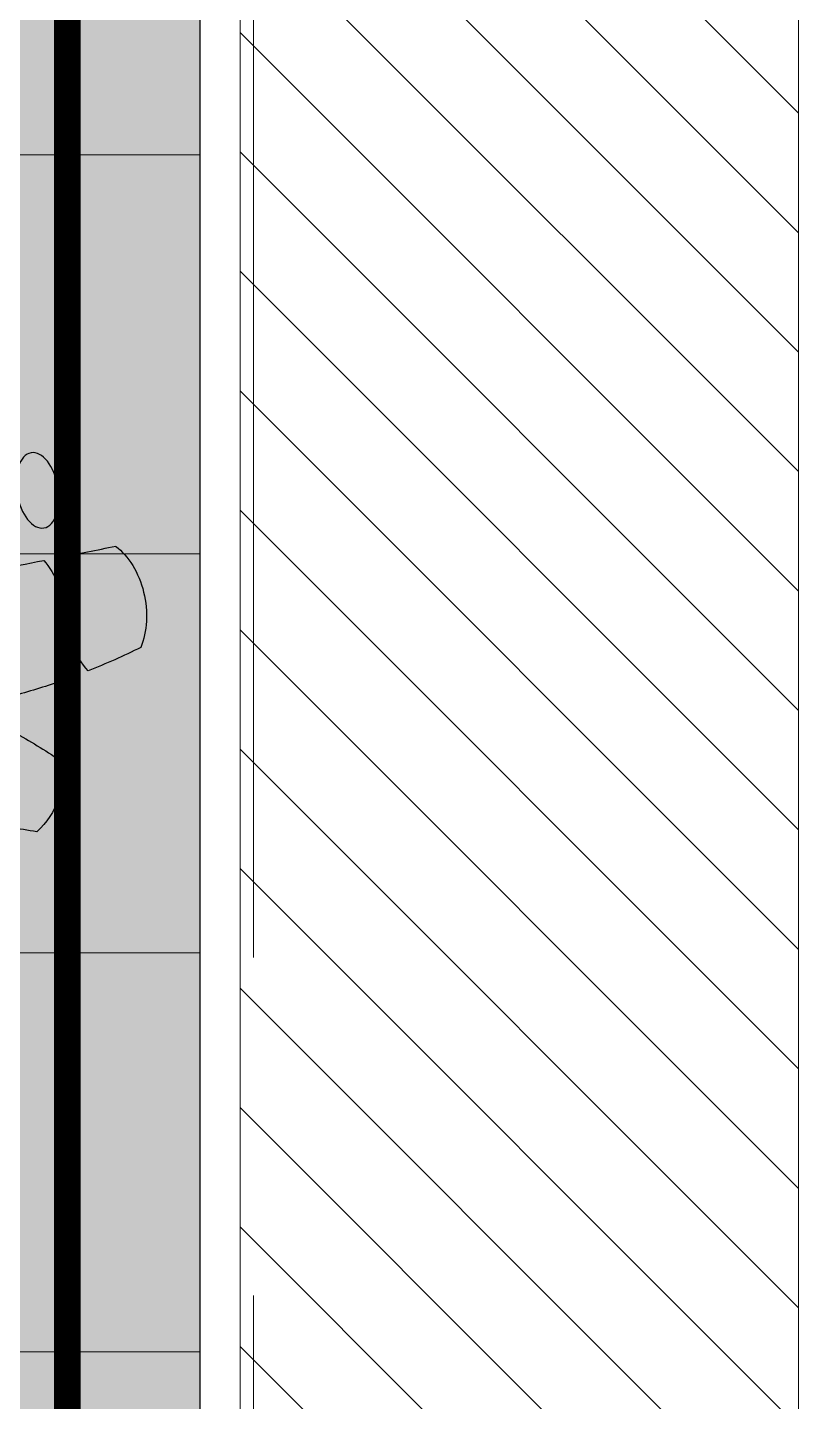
# Model space of a CAD drawing. Header units: millimetres. Extents: x -343543 to 400519, y -115663 to 104219.
# Drawn here: x -231539 to -231249, y -34784 to -34267 of the extents above; entities that cross this region are included whole.
import ezdxf
from ezdxf.xclip import XClip

# ---------------------------------------------------------------- set-up
doc = ezdxf.new("R2010")
doc.units = ezdxf.units.MM
doc.header["$XCLIPFRAME"] = 0
for name, pattern in [("$0$02'TUONG Xay$0$HIDDEN", [0.375, 0.25, -0.125]), ('HIDDEN2', [0.1875, 0.125, -0.0625]), ('XREF MAT BANG TUONG XAY$0$CENTER', [50.8, 31.75, -6.35, 6.35, -6.35])]:
    doc.linetypes.add(name, pattern=pattern)
doc.layers.get('0').update_dxf_attribs({"color": 231, "lineweight": 0})
for name, color, linetype, lineweight in [('A-FLOR-PRTN', 161, 'Continuous', 9), ('A-OPEN', 20, 'Continuous', 9), ('A-PATT', 252, 'Continuous', 9), ('A-SYMBOLS', 10, 'Continuous', 13), ('ID-lighting loose', 2, 'Continuous', 5), ('SME-MEP-XREF-ARCH', 8, 'Continuous', 5), ('XREF MAT BANG TUONG XAY$0$A-GRID', 8, 'XREF MAT BANG TUONG XAY$0$CENTER', 15), ('XREF MAT BANG TUONG XAY$0$A-WALL-INT', 8, 'Continuous', 9)]:
    doc.layers.add(name, color=color, linetype=linetype, lineweight=lineweight)
doc.layers.add('fix lightting yellow', color=2, linetype='Continuous', lineweight=5, true_color=0xffff00)
for name, color, linetype in [('XREF MAT BANG NOI THAT$0$FF-Plants', 8, 'Continuous'), ('XREF MAT BANG TUONG XAY$0$A-FNSH', 8, 'Continuous'), ('XREF MAT BANG TUONG XAY$0$A-FURN', 8, 'Continuous'), ('XREF MAT BANG TUONG XAY$0$A-PATT', 8, 'Continuous')]:
    doc.layers.add(name, color=color, linetype=linetype)

# ---------------------------------------------------------------- blocks, each defined once
blk = doc.blocks.new('XREF MAT BANG TUONG XAY$0$xref_IKIGAI_Cot')
at = {"layer": 'XREF MAT BANG TUONG XAY$0$A-GRID', "color": 8, "ltscale": 20}
blk.add_lwpolyline([(31400, -53920.67), (31400, -27075.56)], dxfattribs=at)
blk = doc.blocks.new('*U253')
at = {"layer": 'XREF MAT BANG TUONG XAY$0$A-PATT'}
h = blk.add_hatch(dxfattribs=at)
h.set_pattern_fill('ANSI31', color=8, scale=10)
h.set_pattern_definition([(45, (39846.79, -11293.564), (-22.45064, 22.45064), [])])
h.paths.add_polyline_path([(-38.7, 47.5), (4361.3, 47.5), (4361.3, -162.5), (-38.7, -162.5)])
at = {"layer": 'XREF MAT BANG TUONG XAY$0$A-WALL-INT', "color": 8}
blk.add_lwpolyline([(-38.7, 47.5), (4361.3, 47.5), (4361.3, -162.5), (-38.7, -162.5)], close=True, dxfattribs=at)
blk = doc.blocks.new('XREF MAT BANG TUONG XAY$0$NNNN')
at = {"layer": 'XREF MAT BANG TUONG XAY$0$A-FURN', "color": 8, "xscale": -1, "rotation": 270}
blk.add_blockref('*U253', (162.5, 12096.43), dxfattribs=at)
blk = doc.blocks.new('XREF MAT BANG NOI THAT$0$YLD.Studio-03-28')
at = {"layer": 'XREF MAT BANG NOI THAT$0$FF-Plants', "color": 8}
for centre, major_axis, ratio, start_param, end_param in [((9598.21, -2076.1), (2618.51, 9468.06), 1, 1.643686, 1.64561), ((-414.46, -240.64), (472.42, 98.43), 1, -0.058503, -0.016159), ((-65.4, -170.23), (-14.12, 2.44), 0.543524, 4.712389, 10.995574), ((-243.8, -91.45), (223.08, 143.01), 1, -0.91466, -0.843709), ((249.16, -37.37), (-201.19, 157.88), 1, 1.171755, 1.250482), ((42.16, -151.58), (26.72, 7.43), 1, 4.215397, 5.285768), ((-14.41, -167.33), (-29.71, 5.01), 0.490947, 0.678699, 2.38936), ((9598.21, -2076.1), (-9680.08, 1672.37), 1, -0.02331, -0.021125), ((-22.06, -193.56), (-29.37, 6.73), 0.490947, -1.152148, -0.795463), ((-22.06, -193.56), (-29.37, 6.73), 0.490947, 3.847362, 4.32554), ((-243.8, -91.45), (172.72, 200.95), 1, -1.320605, -1.239195), ((-22.06, -193.56), (-25.27, 5.06), 0.671515, 0.638476, 2.368728)]:
    blk.add_ellipse(centre, major_axis=major_axis, ratio=ratio, start_param=start_param, end_param=end_param, dxfattribs=at)
blk = doc.blocks.new('XREF MAT BANG NOI THAT')
at = {"color": 8}
blk.add_lwpolyline([(30779.97, -37785), (31379.97, -37785), (31379.97, -32825), (30779.97, -32825)], close=True, dxfattribs=at)
at = {"color": 8, "xscale": -1.000000000000001, "rotation": 90}
blk.add_blockref('XREF MAT BANG NOI THAT$0$YLD.Studio-03-28', (31148.54, -34506.44), dxfattribs=at)
blk = doc.blocks.new('01.Xref _MB T1')
at = {"layer": 'XREF MAT BANG TUONG XAY$0$A-FNSH', "color": 8}
blk.add_lwpolyline([(31604.97181, -41745.00014), (31379.9718, -41745.00039), (31379.9718, -40315.00001), (31189.99022, -40315.00001), (31189.99022, -39785.00001), (31379.98019, -39785.00004), (31379.98092, -35715.00001), (31189.99023, -35715.00001), (31189.99023, -35285.00001), (31379.98015, -35285.00001), (31379.96933, -30914.99949), (31289.99246, -30914.99918), (31289.98296, -30824.99967), (25501.66726, -30824.99964), (25501.67699, -30504.99947)], dxfattribs=at)
at = {"layer": 'XREF MAT BANG TUONG XAY$0$A-FURN', "color": 8}
blk.add_lwpolyline([(30779.97428, -37784.99675), (31379.97428, -37784.99675), (31379.97428, -32824.99642), (30779.97428, -32824.99642)], close=True, dxfattribs=at)
at = {"color": 8}
ref = blk.add_blockref('XREF MAT BANG TUONG XAY$0$xref_IKIGAI_Cot', (-0.00927, -0.00001), dxfattribs=at)
XClip(ref).set_block_clipping_path([(-5181.1494167775, -58156.1251844964), (44638.3275875031, -24933.2650512661)])
at = {"layer": 'XREF MAT BANG TUONG XAY$0$A-FURN', "color": 8, "xscale": -1}
blk.add_blockref('XREF MAT BANG TUONG XAY$0$NNNN', (31604.98349, -47357.72853), dxfattribs=at)
at = {"layer": 'A-PATT', "color": 8}
blk.add_blockref('XREF MAT BANG NOI THAT', (0, 0), dxfattribs=at)
blk = doc.blocks.new('TanTang2Ikigai')
at = {"layer": 'A-PATT'}
h = blk.add_hatch(dxfattribs=at)
h.set_pattern_fill('_USER', color=256, scale=150, pattern_type=0)
h.set_pattern_definition([(0, (8810, 9785), (0, 150), [])])
h.paths.add_polyline_path([(19880, 19175), (16410, 19175), (16410, 19085), (16080, 19085), (16080, 19174.98), (8710.01, 19175), (8710, 19085), (8620.02, 19085), (8620.01, 14715), (8810, 14715), (8810, 14285), (8620.01, 14285), (8620.01, 10215), (8810.01, 10215), (8810, 9785), (9895.01, 9785), (9895.01, -2.92), (16080, -2.92), (16080, 415), (16510.01, 415), (16510.01, 0), (20000.15, 0), (20180.22, 9220), (20180.22, 9785), (19880, 9785)])
h.paths.add_polyline_path([(16080, 10215), (16510, 10215), (16510, 9685), (16080, 9685)], flags=16)
h.paths.add_polyline_path([(31379.99, 14285), (31190, 14285), (31190, 14715), (31379.99, 14715), (31379.98, 19085), (31290, 19085), (31289.99, 19175), (23920, 19174.98), (23920, 19085), (23590, 19085), (23590, 19175), (20120, 19175), (20120, 9785), (20180.22, 9785), (20180.22, 9220), (20000.08, 0), (23490.09, 0), (23490.01, 415), (23920, 415), (23920, 0), (30104.99, 0), (30104.99, 9785), (31190, 9785), (31189.99, 10215), (31379.99, 10215)])
h.paths.add_polyline_path([(23920, 10215), (23920, 9685), (23490, 9685), (23490, 10215)], flags=16)
h = blk.add_hatch(dxfattribs=at)
h.set_pattern_fill('AR-SAND', color=256, scale=5, angle=45)
h.set_pattern_definition([(82.5, (0.009, 50000), (-178.6907, 167.37674), [0, -193.04, 0, -215.9, 0, -206.375]), (52.5, (0.009, 50000), (-94.5055, 412.3664), [0, -104.14, 0, -173.99, 0, -66.675]), (12.5, (-110.45, 49889.54), (279.1499, 280.16616), [0, -63.5, 0, -228.6, 0, -298.45]), (2.5, (-110.45, 49889.54), (191.1406, 348.7754), [0, -31.75, 0, -149.86, 0, -171.45])])
h.paths.add_polyline_path([(9895.01, 9785), (9895.01, 0), (16080, 0), (16080, 415), (16510.01, 415), (16510.01, 0), (20000, 0), (20000, 9785), (19880, 9785), (19880, 19175), (16410, 19175), (16410, 19085), (16080, 19085), (16080, 19174.98), (8710.01, 19175), (8710, 19085), (8620.02, 19085), (8620.01, 14715), (8810, 14715), (8810, 14285), (8620.01, 14285), (8620.01, 10215), (8810.01, 10215), (8810, 9785)])
h.paths.add_polyline_path([(30104.99, 9785), (30104.99, 0), (23920, 0), (23920, 415), (23490.01, 415), (23490.01, 0), (20000.15, 0), (20000, 9220), (20000, 9785), (20120, 9785), (20120, 19175), (23590, 19175), (23590, 19085), (23920, 19085), (23920, 19174.98), (31289.99, 19175), (31290, 19085), (31379.98, 19085), (31379.99, 14715), (31190, 14715), (31190, 14285), (31379.99, 14285), (31379.99, 10215), (31189.99, 10215), (31190, 9785)])
h.paths.add_polyline_path([(16510, 10215), (16080, 10215), (16080, 9685), (16510, 9685)], flags=16)
h.paths.add_polyline_path([(23490, 10215), (23920, 10215), (23920, 9685), (23490, 9685)], flags=16)
at = {"layer": 'SME-MEP-XREF-ARCH'}
blk.add_lwpolyline([(23920, 19174.98), (31289.99, 19175), (31290, 19085), (31379.98, 19085), (31379.99, 14715), (31190, 14715), (31190, 14285), (31379.99, 14285), (31379.99, 10215), (31189.99, 10215), (31190, 9785), (30104.99, 9785)], dxfattribs=at)
blk = doc.blocks.new('DenSanTuongT2Ikigai')
at = {"layer": 'fix lightting yellow', "linetype": "$0$02'TUONG Xay$0$HIDDEN", "const_width": 10}
blk.add_lwpolyline([(31329.98, 17175), (31329.98, 12215)], dxfattribs=at)
blk = doc.blocks.new('A$C45b79527')
at = {"layer": 'A-OPEN', "color": 8, "linetype": 'HIDDEN2', "ltscale": 30}
blk.add_lwpolyline([(11394.99, 3566.13, -0.069914), (678.97, 8468.84), (-678.97, 8468.84, -0.069914), (-11394.98, 3566.13)], format="xyb", dxfattribs=at)

msp = doc.modelspace()

# ---------------------------------------------------------------- block references
at = {"layer": 'A-SYMBOLS'}
msp.add_blockref('01.Xref _MB T1', (-262854.02, 0), dxfattribs=at)

# ---------------------------------------------------------------- next in the draw order: block references
at = {"layer": 'A-FLOR-PRTN'}
msp.add_blockref('DenSanTuongT2Ikigai', (-262854.03, -50000), dxfattribs=at)
at = {"layer": 'ID-lighting loose'}
msp.add_blockref('A$C45b79527', (-242854.03, -41830.55), dxfattribs=at)
at = {"layer": 'SME-MEP-XREF-ARCH'}
msp.add_blockref('TanTang2Ikigai', (-262854.03, -50000), dxfattribs=at)

doc.saveas('drawing.dxf')
